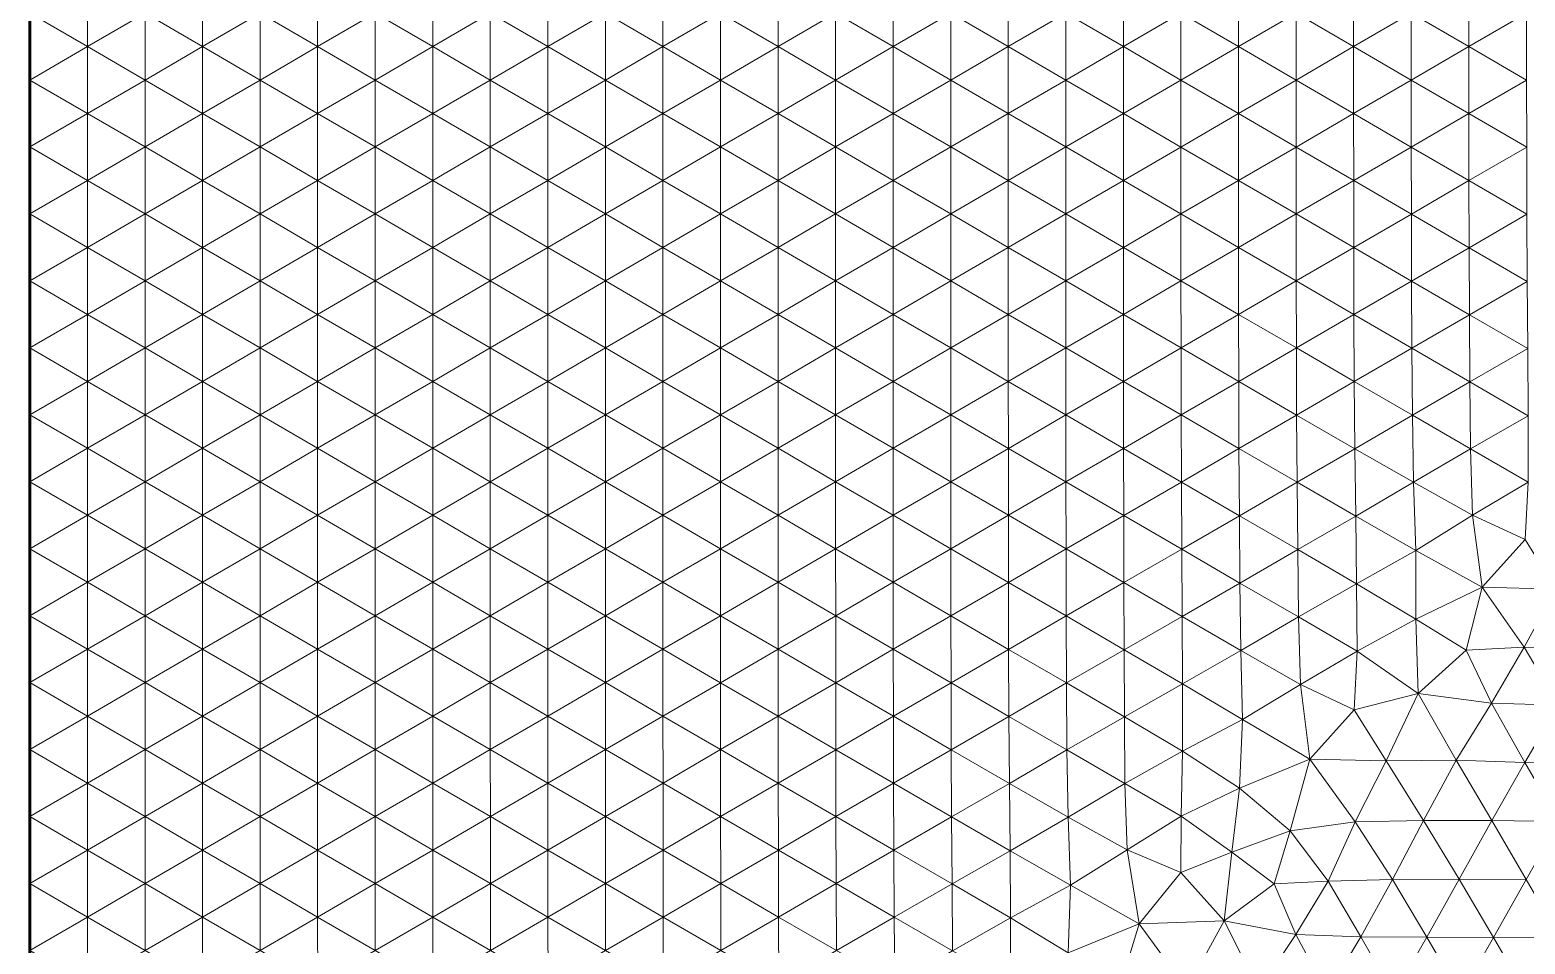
# Model space of a CAD drawing. Extents: x 1.2 to 53.9, y -43.5 to 3.2.
# Drawn here: x 31.409 to 35.909, y -39.812 to -37.06 of the extents above; entities that cross this region are included whole.
import ezdxf

# ---------------------------------------------------------------- set-up
doc = ezdxf.new("R2010")
doc.units = 0
doc.header["$MEASUREMENT"] = 0
doc.layers.add('layer', color=7, linetype='Continuous')

msp = doc.modelspace()

# ---------------------------------------------------------------- linework, layer by layer
at = {"color": 1, "lineweight": 60}
msp.add_line((31.4091, -43.4649), (31.4091, -23.259), dxfattribs=at)
at = {"layer": 'layer', "color": 47, "lineweight": 9}
for points in [[(31.5823, -36.9082), (31.4091, -37.009), (31.5823, -37.1098)], [(31.5823, -36.9082), (31.5823, -37.1098), (31.7555, -37.009)], [(31.9287, -36.9082), (31.7555, -37.009), (31.9287, -37.1098)], [(31.9287, -36.9082), (31.9287, -37.1098), (32.1019, -37.009)], [(32.2751, -36.9082), (32.1019, -37.009), (32.2751, -37.1098)], [(32.2751, -36.9082), (32.2751, -37.1098), (32.4483, -37.009)], [(32.6215, -36.9082), (32.4483, -37.009), (32.6215, -37.1098)], [(32.6215, -36.9082), (32.6215, -37.1098), (32.7947, -37.009)], [(32.9679, -36.9082), (32.7947, -37.009), (32.9679, -37.1098)], [(32.9679, -36.9082), (32.9679, -37.1098), (33.1411, -37.009)], [(33.3143, -36.9082), (33.1411, -37.009), (33.3143, -37.1098)], [(33.3143, -36.9082), (33.3143, -37.1098), (33.4875, -37.009)], [(33.6607, -36.9082), (33.4875, -37.009), (33.6607, -37.1098)], [(33.6607, -36.9082), (33.6607, -37.1098), (33.8339, -37.009)], [(34.0071, -36.9082), (33.8339, -37.009), (34.0071, -37.1098)], [(34.0071, -36.9082), (34.0071, -37.1098), (34.1803, -37.009)], [(34.3536, -36.9082), (34.1803, -37.009), (34.3536, -37.1098)], [(34.3536, -36.9082), (34.3536, -37.1098), (34.5268, -37.009)], [(34.7, -36.9082), (34.5268, -37.009), (34.7, -37.1098)], [(34.7, -36.9082), (34.7, -37.1098), (34.8732, -37.009)], [(35.0464, -36.9082), (34.8732, -37.009), (35.0464, -37.1098)], [(35.0464, -36.9082), (35.0464, -37.1098), (35.2197, -37.009)], [(35.3929, -36.9083), (35.2197, -37.009), (35.393, -37.1099)], [(35.3929, -36.9083), (35.393, -37.1099), (35.5663, -37.0091)], [(35.7397, -36.9085), (35.5663, -37.0091), (35.7397, -37.1101)], [(35.7397, -36.9085), (35.7397, -37.1101), (35.9131, -37.0095)], [(31.4091, -37.009), (31.4091, -37.2106), (31.5823, -37.1098)], [(31.7555, -37.009), (31.5823, -37.1098), (31.7555, -37.2106)], [(31.7555, -37.009), (31.7555, -37.2106), (31.9287, -37.1098)], [(32.1019, -37.009), (31.9287, -37.1098), (32.1019, -37.2106)], [(32.1019, -37.009), (32.1019, -37.2106), (32.2751, -37.1098)], [(32.4483, -37.009), (32.2751, -37.1098), (32.4483, -37.2106)], [(32.4483, -37.009), (32.4483, -37.2106), (32.6215, -37.1098)], [(32.7947, -37.009), (32.6215, -37.1098), (32.7947, -37.2106)], [(32.7947, -37.009), (32.7947, -37.2106), (32.9679, -37.1098)], [(33.1411, -37.009), (32.9679, -37.1098), (33.1411, -37.2106)], [(33.1411, -37.009), (33.1411, -37.2106), (33.3143, -37.1098)], [(33.4875, -37.009), (33.3143, -37.1098), (33.4875, -37.2106)], [(33.4875, -37.009), (33.4875, -37.2106), (33.6607, -37.1098)], [(33.8339, -37.009), (33.6607, -37.1098), (33.8339, -37.2106)], [(33.8339, -37.009), (33.8339, -37.2106), (34.0071, -37.1098)], [(34.1803, -37.009), (34.0071, -37.1098), (34.1804, -37.2106)], [(34.1803, -37.009), (34.1804, -37.2106), (34.3536, -37.1098)], [(34.5268, -37.009), (34.3536, -37.1098), (34.5268, -37.2106)], [(34.5268, -37.009), (34.5268, -37.2106), (34.7, -37.1098)], [(34.8732, -37.009), (34.7, -37.1098), (34.8732, -37.2106)], [(34.8732, -37.009), (34.8732, -37.2106), (35.0464, -37.1098)], [(35.2197, -37.009), (35.0464, -37.1098), (35.2197, -37.2107)], [(35.2197, -37.009), (35.2197, -37.2107), (35.393, -37.1099)], [(35.5663, -37.0091), (35.393, -37.1099), (35.5663, -37.2108)], [(35.5663, -37.0091), (35.5663, -37.2108), (35.7397, -37.1101)], [(35.9131, -37.0095), (35.7397, -37.1101), (35.9133, -37.2111)], [(31.5823, -37.1098), (31.4091, -37.2106), (31.5823, -37.3114)], [(31.5823, -37.1098), (31.5823, -37.3114), (31.7555, -37.2106)], [(31.9287, -37.1098), (31.7555, -37.2106), (31.9287, -37.3114)], [(31.9287, -37.1098), (31.9287, -37.3114), (32.1019, -37.2106)], [(32.2751, -37.1098), (32.1019, -37.2106), (32.2751, -37.3114)], [(32.2751, -37.1098), (32.2751, -37.3114), (32.4483, -37.2106)], [(32.6215, -37.1098), (32.4483, -37.2106), (32.6215, -37.3114)], [(32.6215, -37.1098), (32.6215, -37.3114), (32.7947, -37.2106)], [(32.9679, -37.1098), (32.7947, -37.2106), (32.9679, -37.3114)], [(32.9679, -37.1098), (32.9679, -37.3114), (33.1411, -37.2106)], [(33.3143, -37.1098), (33.1411, -37.2106), (33.3143, -37.3114)], [(33.3143, -37.1098), (33.3143, -37.3114), (33.4875, -37.2106)], [(33.6607, -37.1098), (33.4875, -37.2106), (33.6607, -37.3114)], [(33.6607, -37.1098), (33.6607, -37.3114), (33.8339, -37.2106)], [(34.0071, -37.1098), (33.8339, -37.2106), (34.0071, -37.3114)], [(34.0071, -37.1098), (34.0071, -37.3114), (34.1804, -37.2106)], [(34.3536, -37.1098), (34.1804, -37.2106), (34.3536, -37.3114)], [(34.3536, -37.1098), (34.3536, -37.3114), (34.5268, -37.2106)], [(34.7, -37.1098), (34.5268, -37.2106), (34.7, -37.3114)], [(34.7, -37.1098), (34.7, -37.3114), (34.8732, -37.2106)], [(35.0464, -37.1098), (34.8732, -37.2106), (35.0465, -37.3115)], [(35.0464, -37.1098), (35.0465, -37.3115), (35.2197, -37.2107)], [(35.393, -37.1099), (35.2197, -37.2107), (35.393, -37.3115)], [(35.393, -37.1099), (35.393, -37.3115), (35.5663, -37.2108)], [(35.7397, -37.1101), (35.5663, -37.2108), (35.7399, -37.3118)], [(35.7397, -37.1101), (35.7399, -37.3118), (35.9133, -37.2111)], [(31.4091, -37.2106), (31.4091, -37.4122), (31.5823, -37.3114)], [(31.7555, -37.2106), (31.5823, -37.3114), (31.7555, -37.4122)], [(31.7555, -37.2106), (31.7555, -37.4122), (31.9287, -37.3114)], [(32.1019, -37.2106), (31.9287, -37.3114), (32.1019, -37.4122)], [(32.1019, -37.2106), (32.1019, -37.4122), (32.2751, -37.3114)], [(32.4483, -37.2106), (32.2751, -37.3114), (32.4483, -37.4122)], [(32.4483, -37.2106), (32.4483, -37.4122), (32.6215, -37.3114)], [(32.7947, -37.2106), (32.6215, -37.3114), (32.7947, -37.4122)], [(32.7947, -37.2106), (32.7947, -37.4122), (32.9679, -37.3114)], [(33.1411, -37.2106), (32.9679, -37.3114), (33.1411, -37.4122)], [(33.1411, -37.2106), (33.1411, -37.4122), (33.3143, -37.3114)], [(33.4875, -37.2106), (33.3143, -37.3114), (33.4875, -37.4122)], [(33.4875, -37.2106), (33.4875, -37.4122), (33.6607, -37.3114)], [(33.8339, -37.2106), (33.6607, -37.3114), (33.8339, -37.4122)], [(33.8339, -37.2106), (33.8339, -37.4122), (34.0071, -37.3114)], [(34.1804, -37.2106), (34.0071, -37.3114), (34.1804, -37.4122)], [(34.1804, -37.2106), (34.1804, -37.4122), (34.3536, -37.3114)], [(34.5268, -37.2106), (34.3536, -37.3114), (34.5268, -37.4122)], [(34.5268, -37.2106), (34.5268, -37.4122), (34.7, -37.3114)], [(34.8732, -37.2106), (34.7, -37.3114), (34.8732, -37.4123)], [(34.8732, -37.2106), (34.8732, -37.4123), (35.0465, -37.3115)], [(35.2197, -37.2107), (35.0465, -37.3115), (35.2198, -37.4123)], [(35.2197, -37.2107), (35.2198, -37.4123), (35.393, -37.3115)], [(35.5663, -37.2108), (35.393, -37.3115), (35.5665, -37.4125)], [(35.5663, -37.2108), (35.5665, -37.4125), (35.7399, -37.3118)], [(35.9133, -37.2111), (35.7399, -37.3118), (35.9138, -37.413)], [(31.5823, -37.3114), (31.4091, -37.4122), (31.5823, -37.513)], [(31.5823, -37.3114), (31.5823, -37.513), (31.7555, -37.4122)], [(31.9287, -37.3114), (31.7555, -37.4122), (31.9287, -37.513)], [(31.9287, -37.3114), (31.9287, -37.513), (32.1019, -37.4122)], [(32.2751, -37.3114), (32.1019, -37.4122), (32.2751, -37.513)], [(32.2751, -37.3114), (32.2751, -37.513), (32.4483, -37.4122)], [(32.6215, -37.3114), (32.4483, -37.4122), (32.6215, -37.513)], [(32.6215, -37.3114), (32.6215, -37.513), (32.7947, -37.4122)], [(32.9679, -37.3114), (32.7947, -37.4122), (32.9679, -37.513)], [(32.9679, -37.3114), (32.9679, -37.513), (33.1411, -37.4122)], [(33.3143, -37.3114), (33.1411, -37.4122), (33.3143, -37.513)], [(33.3143, -37.3114), (33.3143, -37.513), (33.4875, -37.4122)], [(33.6607, -37.3114), (33.4875, -37.4122), (33.6607, -37.513)], [(33.6607, -37.3114), (33.6607, -37.513), (33.8339, -37.4122)], [(34.0071, -37.3114), (33.8339, -37.4122), (34.0071, -37.513)], [(34.0071, -37.3114), (34.0071, -37.513), (34.1804, -37.4122)], [(34.3536, -37.3114), (34.1804, -37.4122), (34.3536, -37.513)], [(34.3536, -37.3114), (34.3536, -37.513), (34.5268, -37.4122)], [(34.7, -37.3114), (34.5268, -37.4122), (34.7, -37.5131)], [(34.7, -37.3114), (34.7, -37.5131), (34.8732, -37.4123)], [(35.0465, -37.3115), (34.8732, -37.4123), (35.0465, -37.5131)], [(35.0465, -37.3115), (35.0465, -37.5131), (35.2198, -37.4123)], [(35.393, -37.3115), (35.2198, -37.4123), (35.3932, -37.5132)], [(35.393, -37.3115), (35.3932, -37.5132), (35.5665, -37.4125)], [(35.7399, -37.3118), (35.5665, -37.4125), (35.7402, -37.5136)], [(35.7399, -37.3118), (35.7402, -37.5136), (35.9138, -37.413)], [(31.4091, -37.4122), (31.4091, -37.6138), (31.5823, -37.513)], [(31.7555, -37.4122), (31.5823, -37.513), (31.7555, -37.6138)], [(31.7555, -37.4122), (31.7555, -37.6138), (31.9287, -37.513)], [(32.1019, -37.4122), (31.9287, -37.513), (32.1019, -37.6138)], [(32.1019, -37.4122), (32.1019, -37.6138), (32.2751, -37.513)], [(32.4483, -37.4122), (32.2751, -37.513), (32.4483, -37.6138)], [(32.4483, -37.4122), (32.4483, -37.6138), (32.6215, -37.513)], [(32.7947, -37.4122), (32.6215, -37.513), (32.7947, -37.6138)], [(32.7947, -37.4122), (32.7947, -37.6138), (32.9679, -37.513)], [(33.1411, -37.4122), (32.9679, -37.513), (33.1411, -37.6138)], [(33.1411, -37.4122), (33.1411, -37.6138), (33.3143, -37.513)], [(33.4875, -37.4122), (33.3143, -37.513), (33.4875, -37.6138)], [(33.4875, -37.4122), (33.4875, -37.6138), (33.6607, -37.513)], [(33.8339, -37.4122), (33.6607, -37.513), (33.8339, -37.6138)], [(33.8339, -37.4122), (33.8339, -37.6138), (34.0071, -37.513)], [(34.1804, -37.4122), (34.0071, -37.513), (34.1804, -37.6138)], [(34.1804, -37.4122), (34.1804, -37.6138), (34.3536, -37.513)], [(34.5268, -37.4122), (34.3536, -37.513), (34.5268, -37.6139)], [(34.5268, -37.4122), (34.5268, -37.6139), (34.7, -37.5131)], [(34.8732, -37.4123), (34.7, -37.5131), (34.8733, -37.6139)], [(34.8732, -37.4123), (34.8733, -37.6139), (35.0465, -37.5131)], [(35.2198, -37.4123), (35.0465, -37.5131), (35.2199, -37.614)], [(35.2198, -37.4123), (35.2199, -37.614), (35.3932, -37.5132)], [(35.5665, -37.4125), (35.3932, -37.5132), (35.5668, -37.6142)], [(35.5665, -37.4125), (35.5668, -37.6142), (35.7402, -37.5136)], [(35.9138, -37.413), (35.7402, -37.5136), (35.9145, -37.615)], [(31.5823, -37.513), (31.4091, -37.6138), (31.5823, -37.7146)], [(31.5823, -37.513), (31.5823, -37.7146), (31.7555, -37.6138)], [(31.9287, -37.513), (31.7555, -37.6138), (31.9287, -37.7146)], [(31.9287, -37.513), (31.9287, -37.7146), (32.1019, -37.6138)], [(32.2751, -37.513), (32.1019, -37.6138), (32.2751, -37.7146)], [(32.2751, -37.513), (32.2751, -37.7146), (32.4483, -37.6138)], [(32.6215, -37.513), (32.4483, -37.6138), (32.6215, -37.7146)], [(32.6215, -37.513), (32.6215, -37.7146), (32.7947, -37.6138)], [(32.9679, -37.513), (32.7947, -37.6138), (32.9679, -37.7146)], [(32.9679, -37.513), (32.9679, -37.7146), (33.1411, -37.6138)], [(33.3143, -37.513), (33.1411, -37.6138), (33.3143, -37.7146)], [(33.3143, -37.513), (33.3143, -37.7146), (33.4875, -37.6138)], [(33.6607, -37.513), (33.4875, -37.6138), (33.6607, -37.7146)], [(33.6607, -37.513), (33.6607, -37.7146), (33.8339, -37.6138)], [(34.0071, -37.513), (33.8339, -37.6138), (34.0072, -37.7147)], [(34.0071, -37.513), (34.0072, -37.7147), (34.1804, -37.6138)], [(34.3536, -37.513), (34.1804, -37.6138), (34.3536, -37.7147)], [(34.3536, -37.513), (34.3536, -37.7147), (34.5268, -37.6139)], [(34.7, -37.5131), (34.5268, -37.6139), (34.7001, -37.7147)], [(34.7, -37.5131), (34.7001, -37.7147), (34.8733, -37.6139)], [(35.0465, -37.5131), (34.8733, -37.6139), (35.0466, -37.7147)], [(35.0465, -37.5131), (35.0466, -37.7147), (35.2199, -37.614)], [(35.3932, -37.5132), (35.2199, -37.614), (35.3934, -37.7149)], [(35.3932, -37.5132), (35.3934, -37.7149), (35.5668, -37.6142)], [(35.7402, -37.5136), (35.5668, -37.6142), (35.7408, -37.7155)], [(35.7402, -37.5136), (35.7408, -37.7155), (35.9145, -37.615)], [(31.4091, -37.6138), (31.4091, -37.8155), (31.5823, -37.7146)], [(31.7555, -37.6138), (31.5823, -37.7146), (31.7555, -37.8155)], [(31.7555, -37.6138), (31.7555, -37.8155), (31.9287, -37.7146)], [(32.1019, -37.6138), (31.9287, -37.7146), (32.1019, -37.8155)], [(32.1019, -37.6138), (32.1019, -37.8155), (32.2751, -37.7146)], [(32.4483, -37.6138), (32.2751, -37.7146), (32.4483, -37.8155)], [(32.4483, -37.6138), (32.4483, -37.8155), (32.6215, -37.7146)], [(32.7947, -37.6138), (32.6215, -37.7146), (32.7947, -37.8155)], [(32.7947, -37.6138), (32.7947, -37.8155), (32.9679, -37.7146)], [(33.1411, -37.6138), (32.9679, -37.7146), (33.1411, -37.8155)], [(33.1411, -37.6138), (33.1411, -37.8155), (33.3143, -37.7146)], [(33.4875, -37.6138), (33.3143, -37.7146), (33.4875, -37.8155)], [(33.4875, -37.6138), (33.4875, -37.8155), (33.6607, -37.7146)], [(33.8339, -37.6138), (33.6607, -37.7146), (33.8339, -37.8155)], [(33.8339, -37.6138), (33.8339, -37.8155), (34.0072, -37.7147)], [(34.1804, -37.6138), (34.0072, -37.7147), (34.1804, -37.8155)], [(34.1804, -37.6138), (34.1804, -37.8155), (34.3536, -37.7147)], [(34.5268, -37.6139), (34.3536, -37.7147), (34.5269, -37.8155)], [(34.5268, -37.6139), (34.5269, -37.8155), (34.7001, -37.7147)], [(34.8733, -37.6139), (34.7001, -37.7147), (34.8734, -37.8155)], [(34.8733, -37.6139), (34.8734, -37.8155), (35.0466, -37.7147)], [(35.2199, -37.614), (35.0466, -37.7147), (35.2202, -37.8157)], [(35.2199, -37.614), (35.2202, -37.8157), (35.3934, -37.7149)], [(35.5668, -37.6142), (35.3934, -37.7149), (35.5673, -37.816)], [(35.5668, -37.6142), (35.5673, -37.816), (35.7408, -37.7155)], [(35.9145, -37.615), (35.7408, -37.7155), (35.9155, -37.8171)], [(31.5823, -37.7146), (31.4091, -37.8155), (31.5823, -37.9163)], [(31.5823, -37.7146), (31.5823, -37.9163), (31.7555, -37.8155)], [(31.9287, -37.7146), (31.7555, -37.8155), (31.9287, -37.9163)], [(31.9287, -37.7146), (31.9287, -37.9163), (32.1019, -37.8155)], [(32.2751, -37.7146), (32.1019, -37.8155), (32.2751, -37.9163)], [(32.2751, -37.7146), (32.2751, -37.9163), (32.4483, -37.8155)], [(32.6215, -37.7146), (32.4483, -37.8155), (32.6215, -37.9163)], [(32.6215, -37.7146), (32.6215, -37.9163), (32.7947, -37.8155)], [(32.9679, -37.7146), (32.7947, -37.8155), (32.9679, -37.9163)], [(32.9679, -37.7146), (32.9679, -37.9163), (33.1411, -37.8155)], [(33.3143, -37.7146), (33.1411, -37.8155), (33.3143, -37.9163)], [(33.3143, -37.7146), (33.3143, -37.9163), (33.4875, -37.8155)], [(33.6607, -37.7146), (33.4875, -37.8155), (33.6607, -37.9163)], [(33.6607, -37.7146), (33.6607, -37.9163), (33.8339, -37.8155)], [(34.0072, -37.7147), (33.8339, -37.8155), (34.0072, -37.9163)], [(34.0072, -37.7147), (34.0072, -37.9163), (34.1804, -37.8155)], [(34.3536, -37.7147), (34.1804, -37.8155), (34.3536, -37.9163)], [(34.3536, -37.7147), (34.3536, -37.9163), (34.5269, -37.8155)], [(34.7001, -37.7147), (34.5269, -37.8155), (34.7002, -37.9163)], [(34.7001, -37.7147), (34.7002, -37.9163), (34.8734, -37.8155)], [(35.0466, -37.7147), (34.8734, -37.8155), (35.0469, -37.9164)], [(35.0466, -37.7147), (35.0469, -37.9164), (35.2202, -37.8157)], [(35.3934, -37.7149), (35.2202, -37.8157), (35.3939, -37.9167)], [(35.3934, -37.7149), (35.3939, -37.9167), (35.5673, -37.816)], [(35.7408, -37.7155), (35.5673, -37.816), (35.7417, -37.9174)], [(35.7408, -37.7155), (35.7417, -37.9174), (35.9155, -37.8171)], [(31.4091, -37.8155), (31.4091, -38.0171), (31.5823, -37.9163)], [(31.7555, -37.8155), (31.5823, -37.9163), (31.7555, -38.0171)], [(31.7555, -37.8155), (31.7555, -38.0171), (31.9287, -37.9163)], [(32.1019, -37.8155), (31.9287, -37.9163), (32.1019, -38.0171)], [(32.1019, -37.8155), (32.1019, -38.0171), (32.2751, -37.9163)], [(32.4483, -37.8155), (32.2751, -37.9163), (32.4483, -38.0171)], [(32.4483, -37.8155), (32.4483, -38.0171), (32.6215, -37.9163)], [(32.7947, -37.8155), (32.6215, -37.9163), (32.7947, -38.0171)], [(32.7947, -37.8155), (32.7947, -38.0171), (32.9679, -37.9163)], [(33.1411, -37.8155), (32.9679, -37.9163), (33.1411, -38.0171)], [(33.1411, -37.8155), (33.1411, -38.0171), (33.3143, -37.9163)], [(33.4875, -37.8155), (33.3143, -37.9163), (33.4875, -38.0171)], [(33.4875, -37.8155), (33.4875, -38.0171), (33.6607, -37.9163)], [(33.8339, -37.8155), (33.6607, -37.9163), (33.834, -38.0171)], [(33.8339, -37.8155), (33.834, -38.0171), (34.0072, -37.9163)], [(34.1804, -37.8155), (34.0072, -37.9163), (34.1804, -38.0171)], [(34.1804, -37.8155), (34.1804, -38.0171), (34.3536, -37.9163)], [(34.5269, -37.8155), (34.3536, -37.9163), (34.5269, -38.0171)], [(34.5269, -37.8155), (34.5269, -38.0171), (34.7002, -37.9163)], [(34.8734, -37.8155), (34.7002, -37.9163), (34.8736, -38.0172)], [(34.8734, -37.8155), (34.8736, -38.0172), (35.0469, -37.9164)], [(35.2202, -37.8157), (35.0469, -37.9164), (35.2206, -38.0174)], [(35.2202, -37.8157), (35.2206, -38.0174), (35.3939, -37.9167)], [(35.5673, -37.816), (35.3939, -37.9167), (35.5682, -38.0178)], [(35.5673, -37.816), (35.5682, -38.0178), (35.7417, -37.9174)], [(35.9155, -37.8171), (35.7417, -37.9174), (35.9171, -38.0195)], [(31.5823, -37.9163), (31.4091, -38.0171), (31.5823, -38.1179)], [(31.5823, -37.9163), (31.5823, -38.1179), (31.7555, -38.0171)], [(31.9287, -37.9163), (31.7555, -38.0171), (31.9287, -38.1179)], [(31.9287, -37.9163), (31.9287, -38.1179), (32.1019, -38.0171)], [(32.2751, -37.9163), (32.1019, -38.0171), (32.2751, -38.1179)], [(32.2751, -37.9163), (32.2751, -38.1179), (32.4483, -38.0171)], [(32.6215, -37.9163), (32.4483, -38.0171), (32.6215, -38.1179)], [(32.6215, -37.9163), (32.6215, -38.1179), (32.7947, -38.0171)], [(32.9679, -37.9163), (32.7947, -38.0171), (32.9679, -38.1179)], [(32.9679, -37.9163), (32.9679, -38.1179), (33.1411, -38.0171)], [(33.3143, -37.9163), (33.1411, -38.0171), (33.3143, -38.1179)], [(33.3143, -37.9163), (33.3143, -38.1179), (33.4875, -38.0171)], [(33.6607, -37.9163), (33.4875, -38.0171), (33.6607, -38.1179)], [(33.6607, -37.9163), (33.6607, -38.1179), (33.834, -38.0171)], [(34.0072, -37.9163), (33.834, -38.0171), (34.0072, -38.1179)], [(34.0072, -37.9163), (34.0072, -38.1179), (34.1804, -38.0171)], [(34.3536, -37.9163), (34.1804, -38.0171), (34.3537, -38.1179)], [(34.3536, -37.9163), (34.3537, -38.1179), (34.5269, -38.0171)], [(34.7002, -37.9163), (34.5269, -38.0171), (34.7003, -38.118)], [(34.7002, -37.9163), (34.7003, -38.118), (34.8736, -38.0172)], [(35.0469, -37.9164), (34.8736, -38.0172), (35.0473, -38.1182)], [(35.0469, -37.9164), (35.0473, -38.1182), (35.2206, -38.0174)], [(35.3939, -37.9167), (35.2206, -38.0174), (35.3948, -38.1185)], [(35.3939, -37.9167), (35.3948, -38.1185), (35.5682, -38.0178)], [(35.7417, -37.9174), (35.5682, -38.0178), (35.743, -38.1193)], [(35.7417, -37.9174), (35.743, -38.1193), (35.9171, -38.0195)], [(31.4091, -38.0171), (31.4091, -38.2187), (31.5823, -38.1179)], [(31.7555, -38.0171), (31.5823, -38.1179), (31.7555, -38.2187)], [(31.7555, -38.0171), (31.7555, -38.2187), (31.9287, -38.1179)], [(32.1019, -38.0171), (31.9287, -38.1179), (32.1019, -38.2187)], [(32.1019, -38.0171), (32.1019, -38.2187), (32.2751, -38.1179)], [(32.4483, -38.0171), (32.2751, -38.1179), (32.4483, -38.2187)], [(32.4483, -38.0171), (32.4483, -38.2187), (32.6215, -38.1179)], [(32.7947, -38.0171), (32.6215, -38.1179), (32.7947, -38.2187)], [(32.7947, -38.0171), (32.7947, -38.2187), (32.9679, -38.1179)], [(33.1411, -38.0171), (32.9679, -38.1179), (33.1411, -38.2187)], [(33.1411, -38.0171), (33.1411, -38.2187), (33.3143, -38.1179)], [(33.4875, -38.0171), (33.3143, -38.1179), (33.4875, -38.2187)], [(33.4875, -38.0171), (33.4875, -38.2187), (33.6607, -38.1179)], [(33.834, -38.0171), (33.6607, -38.1179), (33.834, -38.2187)], [(33.834, -38.0171), (33.834, -38.2187), (34.0072, -38.1179)], [(34.1804, -38.0171), (34.0072, -38.1179), (34.1805, -38.2187)], [(34.1804, -38.0171), (34.1805, -38.2187), (34.3537, -38.1179)], [(34.5269, -38.0171), (34.3537, -38.1179), (34.5271, -38.2188)], [(34.5269, -38.0171), (34.5271, -38.2188), (34.7003, -38.118)], [(34.8736, -38.0172), (34.7003, -38.118), (34.874, -38.219)], [(34.8736, -38.0172), (34.874, -38.219), (35.0473, -38.1182)], [(35.2206, -38.0174), (35.0473, -38.1182), (35.2215, -38.2193)], [(35.2206, -38.0174), (35.2215, -38.2193), (35.3948, -38.1185)], [(35.5682, -38.0178), (35.3948, -38.1185), (35.5697, -38.2197)], [(35.5682, -38.0178), (35.5697, -38.2197), (35.743, -38.1193)], [(35.9171, -38.0195), (35.743, -38.1193), (35.9184, -38.2218)], [(31.5823, -38.1179), (31.4091, -38.2187), (31.5823, -38.3195)], [(31.5823, -38.1179), (31.5823, -38.3195), (31.7555, -38.2187)], [(31.9287, -38.1179), (31.7555, -38.2187), (31.9287, -38.3195)], [(31.9287, -38.1179), (31.9287, -38.3195), (32.1019, -38.2187)], [(32.2751, -38.1179), (32.1019, -38.2187), (32.2751, -38.3195)], [(32.2751, -38.1179), (32.2751, -38.3195), (32.4483, -38.2187)], [(32.6215, -38.1179), (32.4483, -38.2187), (32.6215, -38.3195)], [(32.6215, -38.1179), (32.6215, -38.3195), (32.7947, -38.2187)], [(32.9679, -38.1179), (32.7947, -38.2187), (32.9679, -38.3195)], [(32.9679, -38.1179), (32.9679, -38.3195), (33.1411, -38.2187)], [(33.3143, -38.1179), (33.1411, -38.2187), (33.3143, -38.3195)], [(33.3143, -38.1179), (33.3143, -38.3195), (33.4875, -38.2187)], [(33.6607, -38.1179), (33.4875, -38.2187), (33.6608, -38.3195)], [(33.6607, -38.1179), (33.6608, -38.3195), (33.834, -38.2187)], [(34.0072, -38.1179), (33.834, -38.2187), (34.0072, -38.3195)], [(34.0072, -38.1179), (34.0072, -38.3195), (34.1805, -38.2187)], [(34.3537, -38.1179), (34.1805, -38.2187), (34.3538, -38.3196)], [(34.3537, -38.1179), (34.3538, -38.3196), (34.5271, -38.2188)], [(34.7003, -38.118), (34.5271, -38.2188), (34.7006, -38.3198)], [(34.7003, -38.118), (34.7006, -38.3198), (34.874, -38.219)], [(35.0473, -38.1182), (34.874, -38.219), (35.048, -38.3202)], [(35.0473, -38.1182), (35.048, -38.3202), (35.2215, -38.2193)], [(35.3948, -38.1185), (35.2215, -38.2193), (35.3966, -38.3207)], [(35.3948, -38.1185), (35.3966, -38.3207), (35.5697, -38.2197)], [(35.743, -38.1193), (35.5697, -38.2197), (35.7451, -38.3206)], [(35.743, -38.1193), (35.7451, -38.3206), (35.9184, -38.2218)], [(31.4091, -38.2187), (31.4091, -38.4203), (31.5823, -38.3195)], [(31.7555, -38.2187), (31.5823, -38.3195), (31.7555, -38.4203)], [(31.7555, -38.2187), (31.7555, -38.4203), (31.9287, -38.3195)], [(32.1019, -38.2187), (31.9287, -38.3195), (32.1019, -38.4203)], [(32.1019, -38.2187), (32.1019, -38.4203), (32.2751, -38.3195)], [(32.4483, -38.2187), (32.2751, -38.3195), (32.4483, -38.4203)], [(32.4483, -38.2187), (32.4483, -38.4203), (32.6215, -38.3195)], [(32.7947, -38.2187), (32.6215, -38.3195), (32.7947, -38.4203)], [(32.7947, -38.2187), (32.7947, -38.4203), (32.9679, -38.3195)], [(33.1411, -38.2187), (32.9679, -38.3195), (33.1411, -38.4203)], [(33.1411, -38.2187), (33.1411, -38.4203), (33.3143, -38.3195)], [(33.4875, -38.2187), (33.3143, -38.3195), (33.4876, -38.4203)], [(33.4875, -38.2187), (33.4876, -38.4203), (33.6608, -38.3195)], [(33.834, -38.2187), (33.6608, -38.3195), (33.834, -38.4203)], [(33.834, -38.2187), (33.834, -38.4203), (34.0072, -38.3195)], [(34.1805, -38.2187), (34.0072, -38.3195), (34.1805, -38.4204)], [(34.1805, -38.2187), (34.1805, -38.4204), (34.3538, -38.3196)], [(34.5271, -38.2188), (34.3538, -38.3196), (34.5273, -38.4206)], [(34.5271, -38.2188), (34.5273, -38.4206), (34.7006, -38.3198)], [(34.874, -38.219), (34.7006, -38.3198), (34.8745, -38.421)], [(34.874, -38.219), (34.8745, -38.421), (35.048, -38.3202)], [(35.2215, -38.2193), (35.048, -38.3202), (35.2229, -38.4216)], [(35.2215, -38.2193), (35.2229, -38.4216), (35.3966, -38.3207)], [(35.5697, -38.2197), (35.3966, -38.3207), (35.5731, -38.4219)], [(35.5697, -38.2197), (35.5731, -38.4219), (35.7451, -38.3206)], [(35.9184, -38.2218), (35.7451, -38.3206), (35.9188, -38.4215)], [(31.5823, -38.3195), (31.4091, -38.4203), (31.5823, -38.5211)], [(31.5823, -38.3195), (31.5823, -38.5211), (31.7555, -38.4203)], [(31.9287, -38.3195), (31.7555, -38.4203), (31.9287, -38.5211)], [(31.9287, -38.3195), (31.9287, -38.5211), (32.1019, -38.4203)], [(32.2751, -38.3195), (32.1019, -38.4203), (32.2751, -38.5211)], [(32.2751, -38.3195), (32.2751, -38.5211), (32.4483, -38.4203)], [(32.6215, -38.3195), (32.4483, -38.4203), (32.6215, -38.5211)], [(32.6215, -38.3195), (32.6215, -38.5211), (32.7947, -38.4203)], [(32.9679, -38.3195), (32.7947, -38.4203), (32.9679, -38.5211)], [(32.9679, -38.3195), (32.9679, -38.5211), (33.1411, -38.4203)], [(33.3143, -38.3195), (33.1411, -38.4203), (33.3143, -38.5211)], [(33.3143, -38.3195), (33.3143, -38.5211), (33.4876, -38.4203)], [(33.6608, -38.3195), (33.4876, -38.4203), (33.6608, -38.5211)], [(33.6608, -38.3195), (33.6608, -38.5211), (33.834, -38.4203)], [(34.0072, -38.3195), (33.834, -38.4203), (34.0073, -38.5212)], [(34.0072, -38.3195), (34.0073, -38.5212), (34.1805, -38.4204)], [(34.3538, -38.3196), (34.1805, -38.4204), (34.354, -38.5213)], [(34.3538, -38.3196), (34.354, -38.5213), (34.5273, -38.4206)], [(34.7006, -38.3198), (34.5273, -38.4206), (34.7011, -38.5217)], [(34.7006, -38.3198), (34.7011, -38.5217), (34.8745, -38.421)], [(35.048, -38.3202), (34.8745, -38.421), (35.0492, -38.5224)], [(35.048, -38.3202), (35.0492, -38.5224), (35.2229, -38.4216)], [(35.3966, -38.3207), (35.2229, -38.4216), (35.3995, -38.5237)], [(35.3966, -38.3207), (35.3995, -38.5237), (35.5731, -38.4219)], [(35.7451, -38.3206), (35.5731, -38.4219), (35.7506, -38.5204)], [(35.7451, -38.3206), (35.7506, -38.5204), (35.9188, -38.4215)], [(31.4091, -38.4203), (31.4091, -38.6219), (31.5823, -38.5211)], [(31.7555, -38.4203), (31.5823, -38.5211), (31.7555, -38.6219)], [(31.7555, -38.4203), (31.7555, -38.6219), (31.9287, -38.5211)], [(32.1019, -38.4203), (31.9287, -38.5211), (32.1019, -38.6219)], [(32.1019, -38.4203), (32.1019, -38.6219), (32.2751, -38.5211)], [(32.4483, -38.4203), (32.2751, -38.5211), (32.4483, -38.6219)], [(32.4483, -38.4203), (32.4483, -38.6219), (32.6215, -38.5211)], [(32.7947, -38.4203), (32.6215, -38.5211), (32.7947, -38.6219)], [(32.7947, -38.4203), (32.7947, -38.6219), (32.9679, -38.5211)], [(33.1411, -38.4203), (32.9679, -38.5211), (33.1411, -38.6219)], [(33.1411, -38.4203), (33.1411, -38.6219), (33.3143, -38.5211)], [(33.4876, -38.4203), (33.3143, -38.5211), (33.4876, -38.6219)], [(33.4876, -38.4203), (33.4876, -38.6219), (33.6608, -38.5211)], [(33.834, -38.4203), (33.6608, -38.5211), (33.8341, -38.622)], [(33.834, -38.4203), (33.8341, -38.622), (34.0073, -38.5212)], [(34.1805, -38.4204), (34.0073, -38.5212), (34.1807, -38.6221)], [(34.1805, -38.4204), (34.1807, -38.6221), (34.354, -38.5213)], [(34.5273, -38.4206), (34.354, -38.5213), (34.5276, -38.6224)], [(34.5273, -38.4206), (34.5276, -38.6224), (34.7011, -38.5217)], [(34.8745, -38.421), (34.7011, -38.5217), (34.8755, -38.6231)], [(34.8745, -38.421), (34.8755, -38.6231), (35.0492, -38.5224)], [(35.2229, -38.4216), (35.0492, -38.5224), (35.2249, -38.6244)], [(35.2229, -38.4216), (35.2249, -38.6244), (35.3995, -38.5237)], [(35.5731, -38.4219), (35.3995, -38.5237), (35.5804, -38.6274)], [(35.5731, -38.4219), (35.5804, -38.6274), (35.7506, -38.5204)], [(35.9188, -38.4215), (35.7506, -38.5204), (35.9095, -38.5938)], [(31.5823, -38.5211), (31.4091, -38.6219), (31.5823, -38.7227)], [(31.5823, -38.5211), (31.5823, -38.7227), (31.7555, -38.6219)], [(31.9287, -38.5211), (31.7555, -38.6219), (31.9287, -38.7227)], [(31.9287, -38.5211), (31.9287, -38.7227), (32.1019, -38.6219)], [(32.2751, -38.5211), (32.1019, -38.6219), (32.2751, -38.7227)], [(32.2751, -38.5211), (32.2751, -38.7227), (32.4483, -38.6219)], [(32.6215, -38.5211), (32.4483, -38.6219), (32.6215, -38.7227)], [(32.6215, -38.5211), (32.6215, -38.7227), (32.7947, -38.6219)], [(32.9679, -38.5211), (32.7947, -38.6219), (32.9679, -38.7227)], [(32.9679, -38.5211), (32.9679, -38.7227), (33.1411, -38.6219)], [(33.3143, -38.5211), (33.1411, -38.6219), (33.3144, -38.7227)], [(33.3143, -38.5211), (33.3144, -38.7227), (33.4876, -38.6219)], [(33.6608, -38.5211), (33.4876, -38.6219), (33.6608, -38.7227)], [(33.6608, -38.5211), (33.6608, -38.7227), (33.8341, -38.622)], [(34.0073, -38.5212), (33.8341, -38.622), (34.0074, -38.7228)], [(34.0073, -38.5212), (34.0074, -38.7228), (34.1807, -38.6221)], [(34.354, -38.5213), (34.1807, -38.6221), (34.3542, -38.7231)], [(34.354, -38.5213), (34.3542, -38.7231), (34.5276, -38.6224)], [(34.7011, -38.5217), (34.5276, -38.6224), (34.7017, -38.7238)], [(34.7011, -38.5217), (34.7017, -38.7238), (34.8755, -38.6231)], [(35.0492, -38.5224), (34.8755, -38.6231), (35.0509, -38.7251)], [(35.0492, -38.5224), (35.0509, -38.7251), (35.2249, -38.6244)], [(35.3995, -38.5237), (35.2249, -38.6244), (35.4021, -38.7277)], [(35.3995, -38.5237), (35.4021, -38.7277), (35.5804, -38.6274)], [(35.7506, -38.5204), (35.5804, -38.6274), (35.7799, -38.7377)], [(35.7506, -38.5204), (35.7799, -38.7377), (35.9095, -38.5938)], [(35.9095, -38.5938), (35.7799, -38.7377), (36.0018, -38.7433)], [(31.4091, -38.6219), (31.4091, -38.8235), (31.5823, -38.7227)], [(31.7555, -38.6219), (31.5823, -38.7227), (31.7555, -38.8235)], [(31.7555, -38.6219), (31.7555, -38.8235), (31.9287, -38.7227)], [(32.1019, -38.6219), (31.9287, -38.7227), (32.1019, -38.8235)], [(32.1019, -38.6219), (32.1019, -38.8235), (32.2751, -38.7227)], [(32.4483, -38.6219), (32.2751, -38.7227), (32.4483, -38.8235)], [(32.4483, -38.6219), (32.4483, -38.8235), (32.6215, -38.7227)], [(32.7947, -38.6219), (32.6215, -38.7227), (32.7947, -38.8235)], [(32.7947, -38.6219), (32.7947, -38.8235), (32.9679, -38.7227)], [(33.1411, -38.6219), (32.9679, -38.7227), (33.1411, -38.8235)], [(33.1411, -38.6219), (33.1411, -38.8235), (33.3144, -38.7227)], [(33.4876, -38.6219), (33.3144, -38.7227), (33.4876, -38.8235)], [(33.4876, -38.6219), (33.4876, -38.8235), (33.6608, -38.7227)], [(33.8341, -38.622), (33.6608, -38.7227), (33.8342, -38.8236)], [(33.8341, -38.622), (33.8342, -38.8236), (34.0074, -38.7228)], [(34.1807, -38.6221), (34.0074, -38.7228), (34.1809, -38.8237)], [(34.1807, -38.6221), (34.1809, -38.8237), (34.3542, -38.7231)], [(34.5276, -38.6224), (34.3542, -38.7231), (34.5281, -38.8243)], [(34.5276, -38.6224), (34.5281, -38.8243), (34.7017, -38.7238)], [(34.8755, -38.6231), (34.7017, -38.7238), (34.8768, -38.8257)], [(34.8755, -38.6231), (34.8768, -38.8257), (35.0509, -38.7251)], [(35.2249, -38.6244), (35.0509, -38.7251), (35.2275, -38.8274)], [(35.2249, -38.6244), (35.2275, -38.8274), (35.4021, -38.7277)], [(35.5804, -38.6274), (35.4021, -38.7277), (35.5804, -38.8344)], [(35.5804, -38.6274), (35.5804, -38.8344), (35.7799, -38.7377)], [(31.5823, -38.7227), (31.4091, -38.8235), (31.5823, -38.9243)], [(31.5823, -38.7227), (31.5823, -38.9243), (31.7555, -38.8235)], [(31.9287, -38.7227), (31.7555, -38.8235), (31.9287, -38.9243)], [(31.9287, -38.7227), (31.9287, -38.9243), (32.1019, -38.8235)], [(32.2751, -38.7227), (32.1019, -38.8235), (32.2751, -38.9243)], [(32.2751, -38.7227), (32.2751, -38.9243), (32.4483, -38.8235)], [(32.6215, -38.7227), (32.4483, -38.8235), (32.6215, -38.9243)], [(32.6215, -38.7227), (32.6215, -38.9243), (32.7947, -38.8235)], [(32.9679, -38.7227), (32.7947, -38.8235), (32.9679, -38.9243)], [(32.9679, -38.7227), (32.9679, -38.9243), (33.1411, -38.8235)], [(33.3144, -38.7227), (33.1411, -38.8235), (33.3144, -38.9243)], [(33.3144, -38.7227), (33.3144, -38.9243), (33.4876, -38.8235)], [(33.6608, -38.7227), (33.4876, -38.8235), (33.6609, -38.9244)], [(33.6608, -38.7227), (33.6609, -38.9244), (33.8342, -38.8236)], [(34.0074, -38.7228), (33.8342, -38.8236), (34.0076, -38.9245)], [(34.0074, -38.7228), (34.0076, -38.9245), (34.1809, -38.8237)], [(34.3542, -38.7231), (34.1809, -38.8237), (34.3547, -38.9248)], [(34.3542, -38.7231), (34.3547, -38.9248), (34.5281, -38.8243)], [(34.7017, -38.7238), (34.5281, -38.8243), (34.7026, -38.926)], [(34.7017, -38.7238), (34.7026, -38.926), (34.8768, -38.8257)], [(35.0509, -38.7251), (34.8768, -38.8257), (35.0537, -38.9286)], [(35.0509, -38.7251), (35.0537, -38.9286), (35.2275, -38.8274)], [(35.4021, -38.7277), (35.2275, -38.8274), (35.4037, -38.9303)], [(35.4021, -38.7277), (35.4037, -38.9303), (35.5804, -38.8344)], [(35.7799, -38.7377), (35.5804, -38.8344), (35.7322, -38.9271)], [(35.7799, -38.7377), (35.7322, -38.9271), (35.9066, -38.9182)], [(35.7799, -38.7377), (35.9066, -38.9182), (36.0018, -38.7433)], [(35.9066, -38.9182), (36.1083, -38.9196), (36.0018, -38.7433)], [(31.4091, -38.8235), (31.4091, -39.0251), (31.5823, -38.9243)], [(31.7555, -38.8235), (31.5823, -38.9243), (31.7555, -39.0251)], [(31.7555, -38.8235), (31.7555, -39.0251), (31.9287, -38.9243)], [(32.1019, -38.8235), (31.9287, -38.9243), (32.1019, -39.0251)], [(32.1019, -38.8235), (32.1019, -39.0251), (32.2751, -38.9243)], [(32.4483, -38.8235), (32.2751, -38.9243), (32.4483, -39.0251)], [(32.4483, -38.8235), (32.4483, -39.0251), (32.6215, -38.9243)], [(32.7947, -38.8235), (32.6215, -38.9243), (32.7947, -39.0251)], [(32.7947, -38.8235), (32.7947, -39.0251), (32.9679, -38.9243)], [(33.1411, -38.8235), (32.9679, -38.9243), (33.1412, -39.0251)], [(33.1411, -38.8235), (33.1412, -39.0251), (33.3144, -38.9243)], [(33.4876, -38.8235), (33.3144, -38.9243), (33.4877, -39.0252)], [(33.4876, -38.8235), (33.4877, -39.0252), (33.6609, -38.9244)], [(33.8342, -38.8236), (33.6609, -38.9244), (33.8343, -39.0252)], [(33.8342, -38.8236), (33.8343, -39.0252), (34.0076, -38.9245)], [(34.1809, -38.8237), (34.0076, -38.9245), (34.1813, -39.0255)], [(34.1809, -38.8237), (34.1813, -39.0255), (34.3547, -38.9248)], [(34.5281, -38.8243), (34.3547, -38.9248), (34.5288, -39.0261)], [(34.5281, -38.8243), (34.5288, -39.0261), (34.7026, -38.926)], [(34.8768, -38.8257), (34.7026, -38.926), (34.8784, -39.0291)], [(34.8768, -38.8257), (34.8784, -39.0291), (35.0537, -38.9286)], [(35.2275, -38.8274), (35.0537, -38.9286), (35.2328, -39.0303)], [(35.2275, -38.8274), (35.2328, -39.0303), (35.4037, -38.9303)], [(35.5804, -38.8344), (35.4037, -38.9303), (35.5872, -39.0576)], [(35.5804, -38.8344), (35.5872, -39.0576), (35.7322, -38.9271)], [(31.5823, -38.9243), (31.4091, -39.0251), (31.5823, -39.1259)], [(31.5823, -38.9243), (31.5823, -39.1259), (31.7555, -39.0251)], [(31.9287, -38.9243), (31.7555, -39.0251), (31.9287, -39.1259)], [(31.9287, -38.9243), (31.9287, -39.1259), (32.1019, -39.0251)], [(32.2751, -38.9243), (32.1019, -39.0251), (32.2751, -39.1259)], [(32.2751, -38.9243), (32.2751, -39.1259), (32.4483, -39.0251)], [(32.6215, -38.9243), (32.4483, -39.0251), (32.6215, -39.1259)], [(32.6215, -38.9243), (32.6215, -39.1259), (32.7947, -39.0251)], [(32.9679, -38.9243), (32.7947, -39.0251), (32.968, -39.1259)], [(32.9679, -38.9243), (32.968, -39.1259), (33.1412, -39.0251)], [(33.3144, -38.9243), (33.1412, -39.0251), (33.3144, -39.126)], [(33.3144, -38.9243), (33.3144, -39.126), (33.4877, -39.0252)], [(33.6609, -38.9244), (33.4877, -39.0252), (33.661, -39.126)], [(33.6609, -38.9244), (33.661, -39.126), (33.8343, -39.0252)], [(34.0076, -38.9245), (33.8343, -39.0252), (34.008, -39.1262)], [(34.0076, -38.9245), (34.008, -39.1262), (34.1813, -39.0255)], [(34.3547, -38.9248), (34.1813, -39.0255), (34.3555, -39.1266)], [(34.3547, -38.9248), (34.3555, -39.1266), (34.5288, -39.0261)], [(35.7322, -38.9271), (35.8076, -39.0868), (35.9066, -38.9182)], [(35.8076, -39.0868), (36.0093, -39.093), (35.9066, -38.9182)], [(35.9066, -38.9182), (36.0093, -39.093), (36.1083, -38.9196)], [(34.7026, -38.926), (34.5288, -39.0261), (34.7034, -39.128)], [(34.7026, -38.926), (34.7034, -39.128), (34.8784, -39.0291)], [(35.0537, -38.9286), (34.8784, -39.0291), (35.0585, -39.136)], [(35.0537, -38.9286), (35.0585, -39.136), (35.2328, -39.0303)], [(35.4037, -38.9303), (35.2328, -39.0303), (35.3951, -39.1065)], [(35.4037, -38.9303), (35.3951, -39.1065), (35.5872, -39.0576)], [(35.5872, -39.0576), (35.8076, -39.0868), (35.7322, -38.9271)], [(31.4091, -39.0251), (31.4091, -39.2267), (31.5823, -39.1259)], [(31.7555, -39.0251), (31.5823, -39.1259), (31.7555, -39.2267)], [(31.7555, -39.0251), (31.7555, -39.2267), (31.9287, -39.1259)], [(32.1019, -39.0251), (31.9287, -39.1259), (32.1019, -39.2267)], [(32.1019, -39.0251), (32.1019, -39.2267), (32.2751, -39.1259)], [(32.4483, -39.0251), (32.2751, -39.1259), (32.4483, -39.2267)], [(32.4483, -39.0251), (32.4483, -39.2267), (32.6215, -39.1259)], [(32.7947, -39.0251), (32.6215, -39.1259), (32.7947, -39.2267)], [(32.7947, -39.0251), (32.7947, -39.2267), (32.968, -39.1259)], [(33.1412, -39.0251), (32.968, -39.1259), (33.1412, -39.2268)], [(33.1412, -39.0251), (33.1412, -39.2268), (33.3144, -39.126)], [(33.4877, -39.0252), (33.3144, -39.126), (33.4878, -39.2268)], [(33.4877, -39.0252), (33.4878, -39.2268), (33.661, -39.126)], [(33.8343, -39.0252), (33.661, -39.126), (33.8346, -39.2269)], [(33.8343, -39.0252), (33.8346, -39.2269), (34.008, -39.1262)], [(34.1813, -39.0255), (34.008, -39.1262), (34.1821, -39.2272)], [(34.1813, -39.0255), (34.1821, -39.2272), (34.3555, -39.1266)], [(34.5288, -39.0261), (34.3555, -39.1266), (34.5302, -39.2278)], [(34.5288, -39.0261), (34.5302, -39.2278), (34.7034, -39.128)], [(34.8784, -39.0291), (34.7034, -39.128), (34.8777, -39.2316)], [(34.8784, -39.0291), (34.8777, -39.2316), (35.0585, -39.136)], [(35.2328, -39.0303), (35.0585, -39.136), (35.2609, -39.2557)], [(35.2328, -39.0303), (35.2609, -39.2557), (35.3951, -39.1065)], [(35.3951, -39.1065), (35.4913, -39.2603), (35.5872, -39.0576)], [(35.4913, -39.2603), (35.7014, -39.2586), (35.5872, -39.0576)], [(35.5872, -39.0576), (35.7014, -39.2586), (35.8076, -39.0868)], [(35.7014, -39.2586), (35.9086, -39.2656), (35.8076, -39.0868)], [(35.8076, -39.0868), (35.9086, -39.2656), (36.0093, -39.093)], [(35.9086, -39.2656), (36.1117, -39.2696), (36.0093, -39.093)], [(31.5823, -39.1259), (31.4091, -39.2267), (31.5823, -39.3275)], [(31.5823, -39.1259), (31.5823, -39.3275), (31.7555, -39.2267)], [(31.9287, -39.1259), (31.7555, -39.2267), (31.9287, -39.3275)], [(31.9287, -39.1259), (31.9287, -39.3275), (32.1019, -39.2267)], [(32.2751, -39.1259), (32.1019, -39.2267), (32.2751, -39.3276)], [(32.2751, -39.1259), (32.2751, -39.3276), (32.4483, -39.2267)], [(32.6215, -39.1259), (32.4483, -39.2267), (32.6215, -39.3276)], [(32.6215, -39.1259), (32.6215, -39.3276), (32.7947, -39.2267)], [(32.968, -39.1259), (32.7947, -39.2267), (32.968, -39.3276)], [(32.968, -39.1259), (32.968, -39.3276), (33.1412, -39.2268)], [(33.3144, -39.126), (33.1412, -39.2268), (33.3145, -39.3276)], [(33.3144, -39.126), (33.3145, -39.3276), (33.4878, -39.2268)], [(33.661, -39.126), (33.4878, -39.2268), (33.6612, -39.3277)], [(33.661, -39.126), (33.6612, -39.3277), (33.8346, -39.2269)], [(34.008, -39.1262), (33.8346, -39.2269), (34.0085, -39.3279)], [(34.008, -39.1262), (34.0085, -39.3279), (34.1821, -39.2272)], [(34.3555, -39.1266), (34.1821, -39.2272), (34.3571, -39.3285)], [(34.3555, -39.1266), (34.3571, -39.3285), (34.5302, -39.2278)], [(34.7034, -39.128), (34.5302, -39.2278), (34.7047, -39.3285)], [(34.7034, -39.128), (34.7047, -39.3285), (34.8777, -39.2316)], [(35.0585, -39.136), (34.8777, -39.2316), (35.0497, -39.3426)], [(35.0585, -39.136), (35.0497, -39.3426), (35.2609, -39.2557)], [(35.3951, -39.1065), (35.2609, -39.2557), (35.4913, -39.2603)], [(31.4091, -39.2267), (31.4091, -39.4284), (31.5823, -39.3275)], [(31.7555, -39.2267), (31.5823, -39.3275), (31.7555, -39.4284)], [(31.7555, -39.2267), (31.7555, -39.4284), (31.9287, -39.3275)], [(32.1019, -39.2267), (31.9287, -39.3275), (32.1019, -39.4284)], [(32.1019, -39.2267), (32.1019, -39.4284), (32.2751, -39.3276)], [(32.4483, -39.2267), (32.2751, -39.3276), (32.4483, -39.4284)], [(32.4483, -39.2267), (32.4483, -39.4284), (32.6215, -39.3276)], [(32.7947, -39.2267), (32.6215, -39.3276), (32.7948, -39.4284)], [(32.7947, -39.2267), (32.7948, -39.4284), (32.968, -39.3276)], [(33.1412, -39.2268), (32.968, -39.3276), (33.1413, -39.4284)], [(33.1412, -39.2268), (33.1413, -39.4284), (33.3145, -39.3276)], [(33.4878, -39.2268), (33.3145, -39.3276), (33.4879, -39.4284)], [(33.4878, -39.2268), (33.4879, -39.4284), (33.6612, -39.3277)], [(33.8346, -39.2269), (33.6612, -39.3277), (33.835, -39.4286)], [(33.8346, -39.2269), (33.835, -39.4286), (34.0085, -39.3279)], [(34.1821, -39.2272), (34.0085, -39.3279), (34.1832, -39.4292)], [(34.1821, -39.2272), (34.1832, -39.4292), (34.3571, -39.3285)], [(34.5302, -39.2278), (34.3571, -39.3285), (34.5336, -39.4297)], [(34.5302, -39.2278), (34.5336, -39.4297), (34.7047, -39.3285)], [(34.8777, -39.2316), (34.7047, -39.3285), (34.8736, -39.427)], [(34.8777, -39.2316), (34.8736, -39.427), (35.0497, -39.3426)], [(35.2609, -39.2557), (35.0497, -39.3426), (35.2016, -39.4716)], [(35.2609, -39.2557), (35.2016, -39.4716), (35.398, -39.4445)], [(35.2609, -39.2557), (35.398, -39.4445), (35.4913, -39.2603)], [(35.398, -39.4445), (35.6037, -39.4398), (35.4913, -39.2603)], [(35.4913, -39.2603), (35.6037, -39.4398), (35.7014, -39.2586)], [(35.6037, -39.4398), (35.8085, -39.4405), (35.7014, -39.2586)], [(35.7014, -39.2586), (35.8085, -39.4405), (35.9086, -39.2656)], [(35.8085, -39.4405), (36.0118, -39.4433), (35.9086, -39.2656)], [(35.9086, -39.2656), (36.0118, -39.4433), (36.1117, -39.2696)], [(31.5823, -39.3275), (31.4091, -39.4284), (31.5823, -39.5292)], [(31.5823, -39.3275), (31.5823, -39.5292), (31.7555, -39.4284)], [(31.9287, -39.3275), (31.7555, -39.4284), (31.9287, -39.5292)], [(31.9287, -39.3275), (31.9287, -39.5292), (32.1019, -39.4284)], [(32.2751, -39.3276), (32.1019, -39.4284), (32.2751, -39.5292)], [(32.2751, -39.3276), (32.2751, -39.5292), (32.4483, -39.4284)], [(32.6215, -39.3276), (32.4483, -39.4284), (32.6216, -39.5292)], [(32.6215, -39.3276), (32.6216, -39.5292), (32.7948, -39.4284)], [(32.968, -39.3276), (32.7948, -39.4284), (32.968, -39.5292)], [(32.968, -39.3276), (32.968, -39.5292), (33.1413, -39.4284)], [(33.3145, -39.3276), (33.1413, -39.4284), (33.3147, -39.5292)], [(33.3145, -39.3276), (33.3147, -39.5292), (33.4879, -39.4284)], [(33.6612, -39.3277), (33.4879, -39.4284), (33.6616, -39.5293)], [(33.6612, -39.3277), (33.6616, -39.5293), (33.835, -39.4286)], [(34.0085, -39.3279), (33.835, -39.4286), (34.0093, -39.5297)], [(34.0085, -39.3279), (34.0093, -39.5297), (34.1832, -39.4292)], [(34.3571, -39.3285), (34.1832, -39.4292), (34.3595, -39.5311)], [(34.3571, -39.3285), (34.3595, -39.5311), (34.5336, -39.4297)], [(34.7047, -39.3285), (34.5336, -39.4297), (34.7118, -39.5281)], [(34.7047, -39.3285), (34.7118, -39.5281), (34.8736, -39.427)], [(35.0497, -39.3426), (34.8736, -39.427), (35.0261, -39.5352)], [(35.0497, -39.3426), (35.0261, -39.5352), (35.2016, -39.4716)], [(31.4091, -39.4284), (31.4091, -39.63), (31.5823, -39.5292)], [(31.7555, -39.4284), (31.5823, -39.5292), (31.7555, -39.63)], [(31.7555, -39.4284), (31.7555, -39.63), (31.9287, -39.5292)], [(32.1019, -39.4284), (31.9287, -39.5292), (32.1019, -39.63)], [(32.1019, -39.4284), (32.1019, -39.63), (32.2751, -39.5292)], [(32.4483, -39.4284), (32.2751, -39.5292), (32.4483, -39.63)], [(32.4483, -39.4284), (32.4483, -39.63), (32.6216, -39.5292)], [(32.7948, -39.4284), (32.6216, -39.5292), (32.7948, -39.63)], [(32.7948, -39.4284), (32.7948, -39.63), (32.968, -39.5292)], [(33.1413, -39.4284), (32.968, -39.5292), (33.1414, -39.63)], [(33.1413, -39.4284), (33.1414, -39.63), (33.3147, -39.5292)], [(33.4879, -39.4284), (33.3147, -39.5292), (33.4882, -39.6301)], [(33.4879, -39.4284), (33.4882, -39.6301), (33.6616, -39.5293)], [(33.835, -39.4286), (33.6616, -39.5293), (33.8356, -39.6303)], [(33.835, -39.4286), (33.8356, -39.6303), (34.0093, -39.5297)], [(34.1832, -39.4292), (34.0093, -39.5297), (34.1845, -39.6311)], [(34.1832, -39.4292), (34.1845, -39.6311), (34.3595, -39.5311)], [(34.5336, -39.4297), (34.3595, -39.5311), (34.5407, -39.6352)], [(34.5336, -39.4297), (34.5407, -39.6352), (34.7118, -39.5281)], [(34.8736, -39.427), (34.7118, -39.5281), (34.8726, -39.5969)], [(34.8736, -39.427), (34.8726, -39.5969), (35.0261, -39.5352)], [(35.2016, -39.4716), (35.3167, -39.6231), (35.398, -39.4445)], [(35.3167, -39.6231), (35.5102, -39.6176), (35.398, -39.4445)], [(35.398, -39.4445), (35.5102, -39.6176), (35.6037, -39.4398)], [(35.5102, -39.6176), (35.7107, -39.6167), (35.6037, -39.4398)], [(35.6037, -39.4398), (35.7107, -39.6167), (35.8085, -39.4405)], [(35.7107, -39.6167), (35.9125, -39.6177), (35.8085, -39.4405)], [(35.8085, -39.4405), (35.9125, -39.6177), (36.0118, -39.4433)], [(35.0261, -39.5352), (35.1541, -39.631), (35.2016, -39.4716)], [(35.1541, -39.631), (35.3167, -39.6231), (35.2016, -39.4716)], [(31.5823, -39.5292), (31.4091, -39.63), (31.5823, -39.7308)], [(31.5823, -39.5292), (31.5823, -39.7308), (31.7555, -39.63)], [(31.9287, -39.5292), (31.7555, -39.63), (31.9287, -39.7308)], [(31.9287, -39.5292), (31.9287, -39.7308), (32.1019, -39.63)], [(32.2751, -39.5292), (32.1019, -39.63), (32.2751, -39.7308)], [(32.2751, -39.5292), (32.2751, -39.7308), (32.4483, -39.63)], [(32.6216, -39.5292), (32.4483, -39.63), (32.6216, -39.7308)], [(32.6216, -39.5292), (32.6216, -39.7308), (32.7948, -39.63)], [(32.968, -39.5292), (32.7948, -39.63), (32.9682, -39.7308)], [(32.968, -39.5292), (32.9682, -39.7308), (33.1414, -39.63)], [(33.3147, -39.5292), (33.1414, -39.63), (33.3149, -39.7308)], [(33.3147, -39.5292), (33.3149, -39.7308), (33.4882, -39.6301)], [(33.6616, -39.5293), (33.4882, -39.6301), (33.6621, -39.7309)], [(33.6616, -39.5293), (33.6621, -39.7309), (33.8356, -39.6303)], [(34.0093, -39.5297), (33.8356, -39.6303), (34.0104, -39.7314)], [(34.0093, -39.5297), (34.0104, -39.7314), (34.1845, -39.6311)], [(34.3595, -39.5311), (34.1845, -39.6311), (34.3604, -39.7332)], [(34.3595, -39.5311), (34.3604, -39.7332), (34.5407, -39.6352)], [(34.7118, -39.5281), (34.5407, -39.6352), (34.7474, -39.7516)], [(34.7118, -39.5281), (34.7474, -39.7516), (34.8726, -39.5969)], [(34.8726, -39.5969), (35.0029, -39.7426), (35.0261, -39.5352)], [(35.0261, -39.5352), (35.0029, -39.7426), (35.1541, -39.631)], [(34.8726, -39.5969), (34.7474, -39.7516), (35.0029, -39.7426)], [(31.4091, -39.63), (31.4091, -39.8316), (31.5823, -39.7308)], [(31.7555, -39.63), (31.5823, -39.7308), (31.7555, -39.8316)], [(31.7555, -39.63), (31.7555, -39.8316), (31.9287, -39.7308)], [(32.1019, -39.63), (31.9287, -39.7308), (32.1019, -39.8316)], [(32.1019, -39.63), (32.1019, -39.8316), (32.2751, -39.7308)], [(32.4483, -39.63), (32.2751, -39.7308), (32.4484, -39.8316)], [(32.4483, -39.63), (32.4484, -39.8316), (32.6216, -39.7308)], [(32.7948, -39.63), (32.6216, -39.7308), (32.7949, -39.8316)], [(32.7948, -39.63), (32.7949, -39.8316), (32.9682, -39.7308)], [(33.1414, -39.63), (32.9682, -39.7308), (33.1416, -39.8316)], [(33.1414, -39.63), (33.1416, -39.8316), (33.3149, -39.7308)], [(33.4882, -39.6301), (33.3149, -39.7308), (33.4887, -39.8317)], [(33.4882, -39.6301), (33.4887, -39.8317), (33.6621, -39.7309)], [(33.8356, -39.6303), (33.6621, -39.7309), (33.8365, -39.8319)], [(33.8356, -39.6303), (33.8365, -39.8319), (34.0104, -39.7314)], [(34.1845, -39.6311), (34.0104, -39.7314), (34.1861, -39.8327)], [(34.1845, -39.6311), (34.1861, -39.8327), (34.3604, -39.7332)], [(34.5407, -39.6352), (34.3604, -39.7332), (34.5334, -39.8384)], [(34.5407, -39.6352), (34.5334, -39.8384), (34.7474, -39.7516)], [(35.0029, -39.7426), (35.2188, -39.7832), (35.1541, -39.631)], [(35.2188, -39.7832), (35.3167, -39.6231), (35.1541, -39.631)], [(35.2188, -39.7832), (35.415, -39.7902), (35.3167, -39.6231)], [(35.3167, -39.6231), (35.415, -39.7902), (35.5102, -39.6176)], [(35.415, -39.7902), (35.6135, -39.7913), (35.5102, -39.6176)], [(35.5102, -39.6176), (35.6135, -39.7913), (35.7107, -39.6167)], [(35.6135, -39.7913), (35.8137, -39.7921), (35.7107, -39.6167)], [(35.7107, -39.6167), (35.8137, -39.7921), (35.9125, -39.6177)], [(35.8137, -39.7921), (36.0145, -39.793), (35.9125, -39.6177)], [(31.5823, -39.7308), (31.4091, -39.8316), (31.5823, -39.9324)], [(31.5823, -39.7308), (31.5823, -39.9324), (31.7555, -39.8316)], [(31.9287, -39.7308), (31.7555, -39.8316), (31.9287, -39.9324)], [(31.9287, -39.7308), (31.9287, -39.9324), (32.1019, -39.8316)], [(32.2751, -39.7308), (32.1019, -39.8316), (32.2752, -39.9324)], [(32.2751, -39.7308), (32.2752, -39.9324), (32.4484, -39.8316)], [(32.6216, -39.7308), (32.4484, -39.8316), (32.6217, -39.9324)], [(32.6216, -39.7308), (32.6217, -39.9324), (32.7949, -39.8316)], [(32.9682, -39.7308), (32.7949, -39.8316), (32.9684, -39.9325)], [(32.9682, -39.7308), (32.9684, -39.9325), (33.1416, -39.8316)], [(33.3149, -39.7308), (33.1416, -39.8316), (33.3154, -39.9325)], [(33.3149, -39.7308), (33.3154, -39.9325), (33.4887, -39.8317)], [(33.6621, -39.7309), (33.4887, -39.8317), (33.663, -39.9325)], [(33.6621, -39.7309), (33.663, -39.9325), (33.8365, -39.8319)], [(34.0104, -39.7314), (33.8365, -39.8319), (34.0121, -39.9333)], [(34.0104, -39.7314), (34.0121, -39.9333), (34.1861, -39.8327)], [(34.3604, -39.7332), (34.1861, -39.8327), (34.3608, -39.9317)], [(34.3604, -39.7332), (34.3608, -39.9317), (34.5334, -39.8384)], [(34.7474, -39.7516), (34.5334, -39.8384), (34.6805, -39.9721)], [(34.7474, -39.7516), (34.6805, -39.9721), (34.8906, -39.9482)], [(34.7474, -39.7516), (34.8906, -39.9482), (35.0029, -39.7426)], [(34.8906, -39.9482), (35.1073, -39.9505), (35.0029, -39.7426)], [(35.0029, -39.7426), (35.1073, -39.9505), (35.2188, -39.7832)], [(35.1073, -39.9505), (35.3138, -39.9604), (35.2188, -39.7832)], [(35.2188, -39.7832), (35.3138, -39.9604), (35.415, -39.7902)], [(35.3138, -39.9604), (35.5145, -39.9644), (35.415, -39.7902)], [(35.415, -39.7902), (35.5145, -39.9644), (35.6135, -39.7913)], [(35.5145, -39.9644), (35.7146, -39.9659), (35.6135, -39.7913)], [(35.6135, -39.7913), (35.7146, -39.9659), (35.8137, -39.7921)], [(35.7146, -39.9659), (35.9149, -39.9667), (35.8137, -39.7921)], [(35.8137, -39.7921), (35.9149, -39.9667), (36.0145, -39.793)]]:
    msp.add_3dface(points, dxfattribs=at)

doc.saveas('drawing.dxf')
